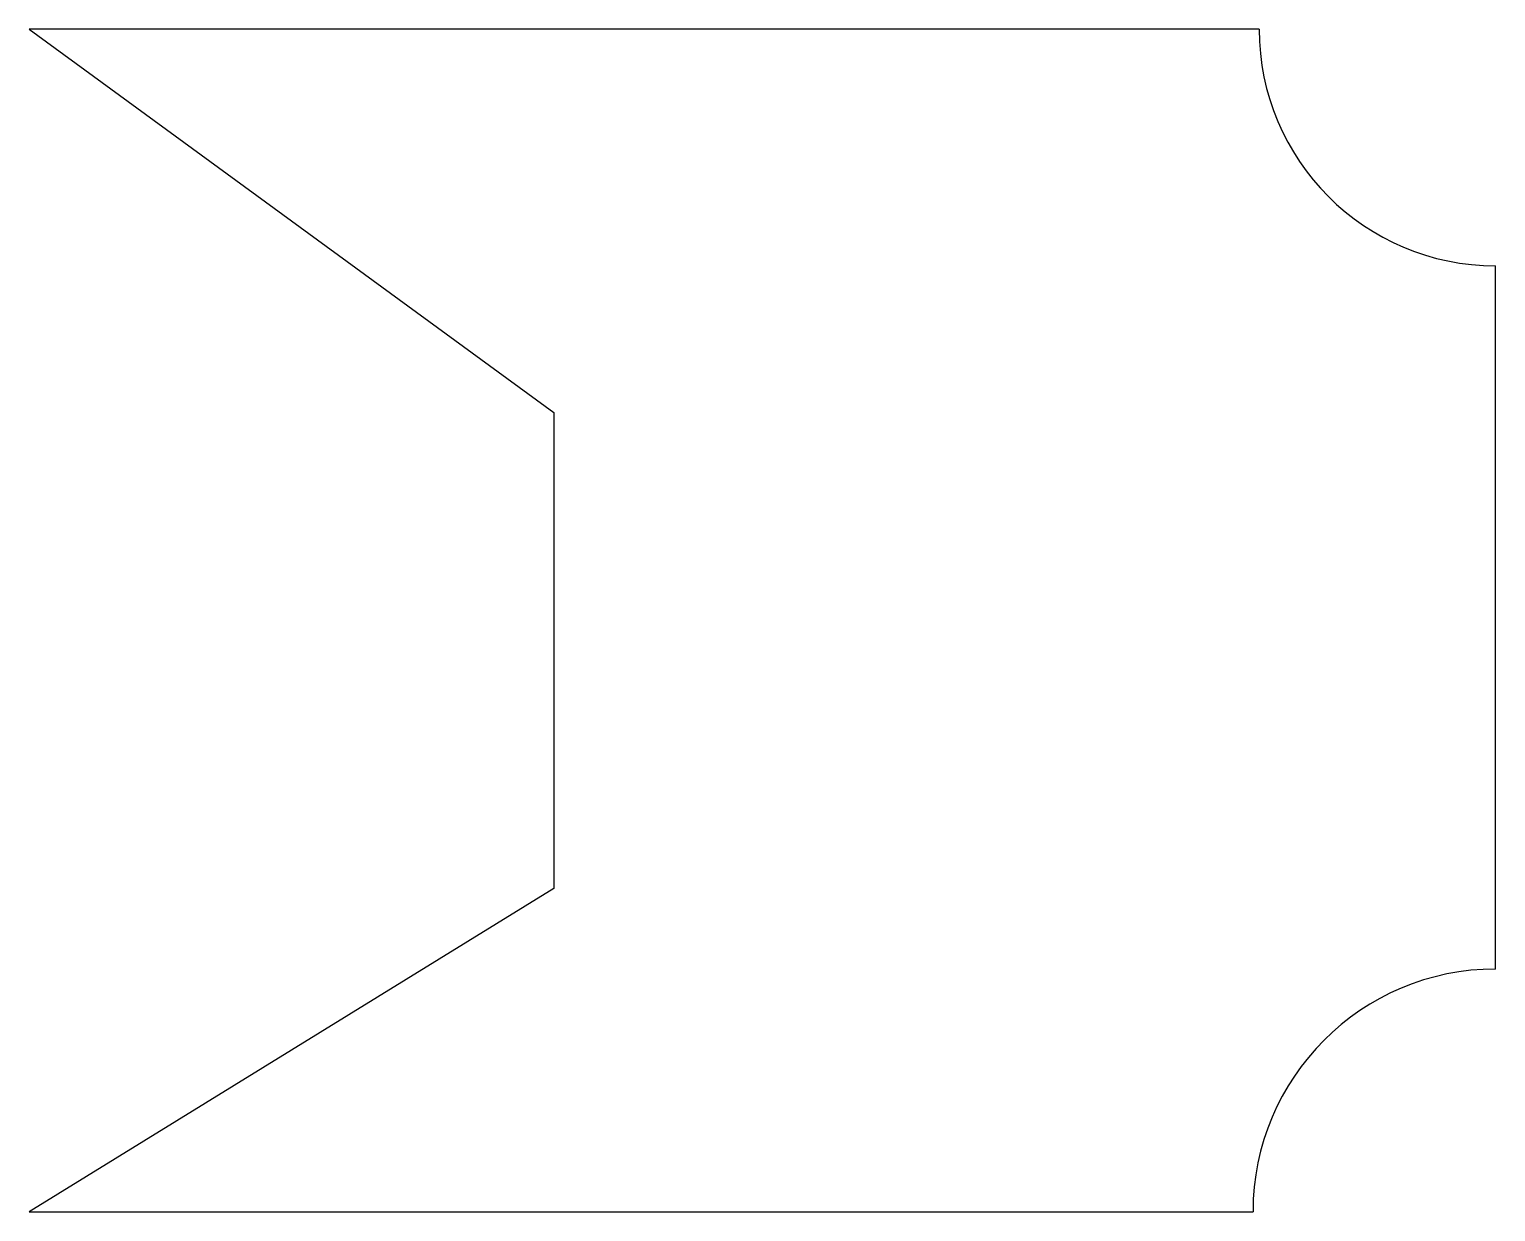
# Model space of a CAD drawing. Extents: x -8.09 to -4.99, y 20.63 to 23.13.
import ezdxf

# ---------------------------------------------------------------- set-up
doc = ezdxf.new("R2010")
doc.units = 0
doc.header["$LTSCALE"] = 1.21
doc.layers.get('0').update_dxf_attribs({"linetype": 'CONTINUOUS'})

msp = doc.modelspace()

# ---------------------------------------------------------------- linework, layer by layer
at = {"color": 3}
for p, q in [((-8.094, 23.1336), (-6.985, 22.3236)), ((-5.494, 23.1336), (-8.094, 23.1336)), ((-4.994, 21.1466), (-4.994, 22.6336)), ((-6.985, 22.3236), (-6.985, 21.3166)), ((-6.985, 21.3166), (-8.094, 20.6336)), ((-8.094, 20.6336), (-5.507, 20.6336))]:
    msp.add_line(p, q, dxfattribs=at)
for centre, radius, start, end in [((-4.994, 23.1336), 0.5, 180, 270), ((-4.994, 20.6336), 0.513, 90, 180)]:
    msp.add_arc(centre, radius, start, end, dxfattribs=at)

doc.saveas('drawing.dxf')
